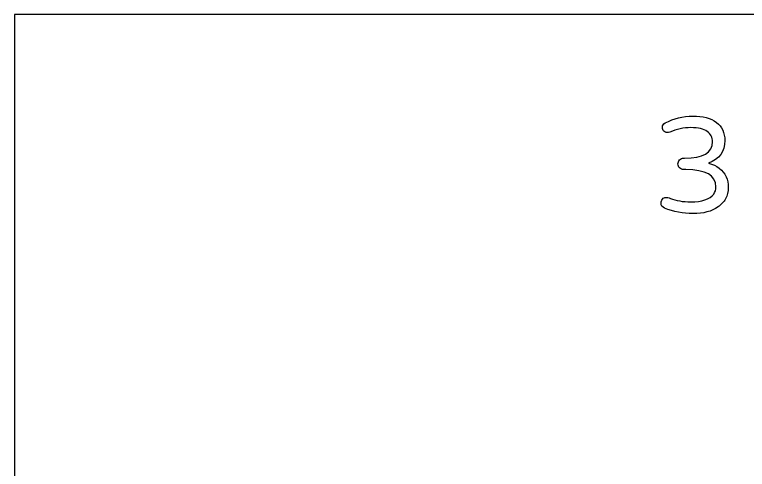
# Model space of a CAD drawing. Header units: inches. Extents: x -4260 to 4460, y -2370 to 2570.
# Drawn here: x -4260 to -392, y 168 to 2570 of the extents above; entities that cross this region are included whole.
import ezdxf

# ---------------------------------------------------------------- set-up
doc = ezdxf.new("R2010")
doc.units = ezdxf.units.IN
doc.header["$MEASUREMENT"] = 0
doc.layers.add('Default', color=7, linetype='Continuous')

# ---------------------------------------------------------------- blocks, each defined once
blk = doc.blocks.new('block 613')
at = {"layer": 'Default', "color": 18, "lineweight": 25, "true_color": 0x000000}
blk.add_open_spline([(-511, 1904.9), (-511, 1847), (-540, 1807), (-597.9, 1785)], degree=3, dxfattribs=at)
blk = doc.blocks.new('block 614')
at = {"layer": 'Default', "color": 18, "lineweight": 25, "true_color": 0x000000}
blk.add_open_spline([(-597.9, 1785), (-552.4, 1774), (-521.1, 1750.1), (-503.8, 1713.2)], degree=3, dxfattribs=at)
blk = doc.blocks.new('block 615')
at = {"layer": 'Default', "color": 18, "lineweight": 25, "true_color": 0x000000}
blk.add_open_spline([(-503.8, 1713.2), (-496.6, 1697.9), (-493.1, 1679), (-493.1, 1656.5)], degree=3, dxfattribs=at)
blk = doc.blocks.new('block 616')
at = {"layer": 'Default', "color": 18, "lineweight": 25, "true_color": 0x000000}
blk.add_open_spline([(-493.1, 1656.5), (-493.1, 1634), (-497.8, 1614.1), (-507.4, 1596.9)], degree=3, dxfattribs=at)
blk = doc.blocks.new('block 617')
at = {"layer": 'Default', "color": 18, "lineweight": 25, "true_color": 0x000000}
blk.add_open_spline([(-507.4, 1596.9), (-517, 1579.7), (-530.2, 1565.3), (-546.9, 1553.8)], degree=3, dxfattribs=at)
blk = doc.blocks.new('block 618')
at = {"layer": 'Default', "color": 18, "lineweight": 25, "true_color": 0x000000}
blk.add_open_spline([(-546.9, 1553.8), (-580.9, 1530.4), (-624.9, 1518.6), (-679, 1518.6)], degree=3, dxfattribs=at)
blk = doc.blocks.new('block 619')
at = {"layer": 'Default', "color": 18, "lineweight": 25, "true_color": 0x000000}
blk.add_open_spline([(-679, 1518.6), (-731.7, 1518.6), (-781.7, 1528.2), (-829.1, 1547.4)], degree=3, dxfattribs=at)
blk = doc.blocks.new('block 620')
at = {"layer": 'Default', "color": 18, "lineweight": 25, "true_color": 0x000000}
blk.add_open_spline([(-829.1, 1547.4), (-841.5, 1553.1), (-847.8, 1562.2), (-847.8, 1574.6)], degree=3, dxfattribs=at)
blk = doc.blocks.new('block 621')
at = {"layer": 'Default', "color": 18, "lineweight": 25, "true_color": 0x000000}
blk.add_open_spline([(-847.8, 1574.6), (-847.8, 1582.3), (-845.1, 1589.2), (-839.9, 1595.5)], degree=3, dxfattribs=at)
blk = doc.blocks.new('block 622')
at = {"layer": 'Default', "color": 18, "lineweight": 25, "true_color": 0x000000}
blk.add_open_spline([(-839.9, 1595.5), (-834.6, 1601.7), (-828.7, 1604.8), (-822.3, 1604.8)], degree=3, dxfattribs=at)
blk = doc.blocks.new('block 623')
at = {"layer": 'Default', "color": 18, "lineweight": 25, "true_color": 0x000000}
blk.add_open_spline([(-822.3, 1604.8), (-815.8, 1604.8), (-807.8, 1602.9), (-798.2, 1599.1)], degree=3, dxfattribs=at)
blk = doc.blocks.new('block 624')
at = {"layer": 'Default', "color": 18, "lineweight": 25, "true_color": 0x000000}
blk.add_open_spline([(-798.2, 1599.1), (-768.5, 1587.1), (-732.9, 1581.1), (-691.2, 1581.1)], degree=3, dxfattribs=at)
blk = doc.blocks.new('block 625')
at = {"layer": 'Default', "color": 18, "lineweight": 25, "true_color": 0x000000}
blk.add_open_spline([(-691.2, 1581.1), (-631.4, 1581.1), (-590.9, 1594.8), (-569.9, 1622)], degree=3, dxfattribs=at)
blk = doc.blocks.new('block 626')
at = {"layer": 'Default', "color": 18, "lineweight": 25, "true_color": 0x000000}
blk.add_open_spline([(-569.9, 1622), (-562.2, 1632.1), (-558.4, 1645), (-558.4, 1660.8)], degree=3, dxfattribs=at)
blk = doc.blocks.new('block 627')
at = {"layer": 'Default', "color": 18, "lineweight": 25, "true_color": 0x000000}
blk.add_open_spline([(-558.4, 1660.8), (-558.4, 1721.1), (-611.3, 1751.3), (-717.1, 1751.3)], degree=3, dxfattribs=at)
blk = doc.blocks.new('block 628')
at = {"layer": 'Default', "color": 18, "lineweight": 25, "true_color": 0x000000}
blk.add_open_spline([(-717.1, 1751.3), (-720.9, 1751.3), (-724.7, 1751.3), (-728.6, 1751.3)], degree=3, dxfattribs=at)
blk = doc.blocks.new('block 629')
at = {"layer": 'Default', "color": 18, "lineweight": 25, "true_color": 0x000000}
blk.add_open_spline([(-728.6, 1751.3), (-736.7, 1751.3), (-743.8, 1754.3), (-749.7, 1760.3)], degree=3, dxfattribs=at)
blk = doc.blocks.new('block 630')
at = {"layer": 'Default', "color": 18, "lineweight": 25, "true_color": 0x000000}
blk.add_open_spline([(-749.7, 1760.3), (-755.7, 1766.2), (-758.7, 1773.3), (-758.7, 1781.4)], degree=3, dxfattribs=at)
blk = doc.blocks.new('block 631')
at = {"layer": 'Default', "color": 18, "lineweight": 25, "true_color": 0x000000}
blk.add_open_spline([(-758.7, 1781.4), (-758.7, 1789.6), (-755.7, 1796.6), (-749.7, 1802.6)], degree=3, dxfattribs=at)
blk = doc.blocks.new('block 632')
at = {"layer": 'Default', "color": 18, "lineweight": 25, "true_color": 0x000000}
blk.add_open_spline([(-749.7, 1802.6), (-743.8, 1808.6), (-736.7, 1811.6), (-728.6, 1811.6)], degree=3, dxfattribs=at)
blk = doc.blocks.new('block 633')
at = {"layer": 'Default', "color": 18, "lineweight": 25, "true_color": 0x000000}
blk.add_open_spline([(-728.6, 1811.6), (-727.1, 1811.6), (-725.7, 1811.6), (-724.3, 1811.6)], degree=3, dxfattribs=at)
blk = doc.blocks.new('block 634')
at = {"layer": 'Default', "color": 18, "lineweight": 25, "true_color": 0x000000}
blk.add_open_spline([(-724.3, 1811.6), (-625.6, 1811.6), (-576.3, 1840.5), (-576.3, 1898.5)], degree=3, dxfattribs=at)
blk = doc.blocks.new('block 635')
at = {"layer": 'Default', "color": 18, "lineweight": 25, "true_color": 0x000000}
blk.add_open_spline([(-576.3, 1898.5), (-576.3, 1921), (-585.6, 1939), (-604, 1952.7)], degree=3, dxfattribs=at)
blk = doc.blocks.new('block 636')
at = {"layer": 'Default', "color": 18, "lineweight": 25, "true_color": 0x000000}
blk.add_open_spline([(-604, 1952.7), (-622.4, 1966.3), (-651, 1973.1), (-689.8, 1973.1)], degree=3, dxfattribs=at)
blk = doc.blocks.new('block 637')
at = {"layer": 'Default', "color": 18, "lineweight": 25, "true_color": 0x000000}
blk.add_open_spline([(-689.8, 1973.1), (-729, 1973.1), (-766.1, 1965.2), (-801.1, 1949.4)], degree=3, dxfattribs=at)
blk = doc.blocks.new('block 638')
at = {"layer": 'Default', "color": 18, "lineweight": 25, "true_color": 0x000000}
blk.add_open_spline([(-801.1, 1949.4), (-804.9, 1947.5), (-809.8, 1946.6), (-815.8, 1946.6)], degree=3, dxfattribs=at)
blk = doc.blocks.new('block 639')
at = {"layer": 'Default', "color": 18, "lineweight": 25, "true_color": 0x000000}
blk.add_open_spline([(-815.8, 1946.6), (-821.8, 1946.6), (-827.4, 1949), (-832.7, 1953.8)], degree=3, dxfattribs=at)
blk = doc.blocks.new('block 640')
at = {"layer": 'Default', "color": 18, "lineweight": 25, "true_color": 0x000000}
blk.add_open_spline([(-832.7, 1953.8), (-837.9, 1958.5), (-840.6, 1965.7), (-840.6, 1975.3)], degree=3, dxfattribs=at)
blk = doc.blocks.new('block 641')
at = {"layer": 'Default', "color": 18, "lineweight": 25, "true_color": 0x000000}
blk.add_open_spline([(-840.6, 1975.3), (-840.6, 1984.9), (-835.8, 1992.3), (-826.2, 1997.6)], degree=3, dxfattribs=at)
blk = doc.blocks.new('block 642')
at = {"layer": 'Default', "color": 18, "lineweight": 25, "true_color": 0x000000}
blk.add_open_spline([(-826.2, 1997.6), (-781.2, 2022), (-732.4, 2034.2), (-679.7, 2034.2)], degree=3, dxfattribs=at)
blk = doc.blocks.new('block 643')
at = {"layer": 'Default', "color": 18, "lineweight": 25, "true_color": 0x000000}
blk.add_open_spline([(-679.7, 2034.2), (-627.1, 2034.2), (-585.8, 2022.9), (-555.9, 2000.4)], degree=3, dxfattribs=at)
blk = doc.blocks.new('block 644')
at = {"layer": 'Default', "color": 18, "lineweight": 25, "true_color": 0x000000}
blk.add_open_spline([(-555.9, 2000.4), (-526, 1977.9), (-511, 1946.1), (-511, 1904.9)], degree=3, dxfattribs=at)
blk = doc.blocks.new('block 645')
at = {"layer": 'Default', "color": 18, "lineweight": 25, "true_color": 0x000000}
blk.add_lwpolyline([(-4260.1, -2370.3), (4459.8, -2370.3), (4459.8, 2569.9), (-4260.1, 2569.9), (-4260.1, -2370.3)], dxfattribs=at)

msp = doc.modelspace()

# ---------------------------------------------------------------- block references
at = {"layer": 'Default'}
for name in ['block 645', 'block 642', 'block 643', 'block 641', 'block 640', 'block 637', 'block 636', 'block 644', 'block 639', 'block 638', 'block 635', 'block 634', 'block 613', 'block 631', 'block 630', 'block 632', 'block 633', 'block 614', 'block 629', 'block 628', 'block 627', 'block 615', 'block 626', 'block 616', 'block 621', 'block 622', 'block 623', 'block 624', 'block 625', 'block 617', 'block 620', 'block 619', 'block 618']:
    msp.add_blockref(name, (0, 0), dxfattribs=at)

doc.saveas('drawing.dxf')
